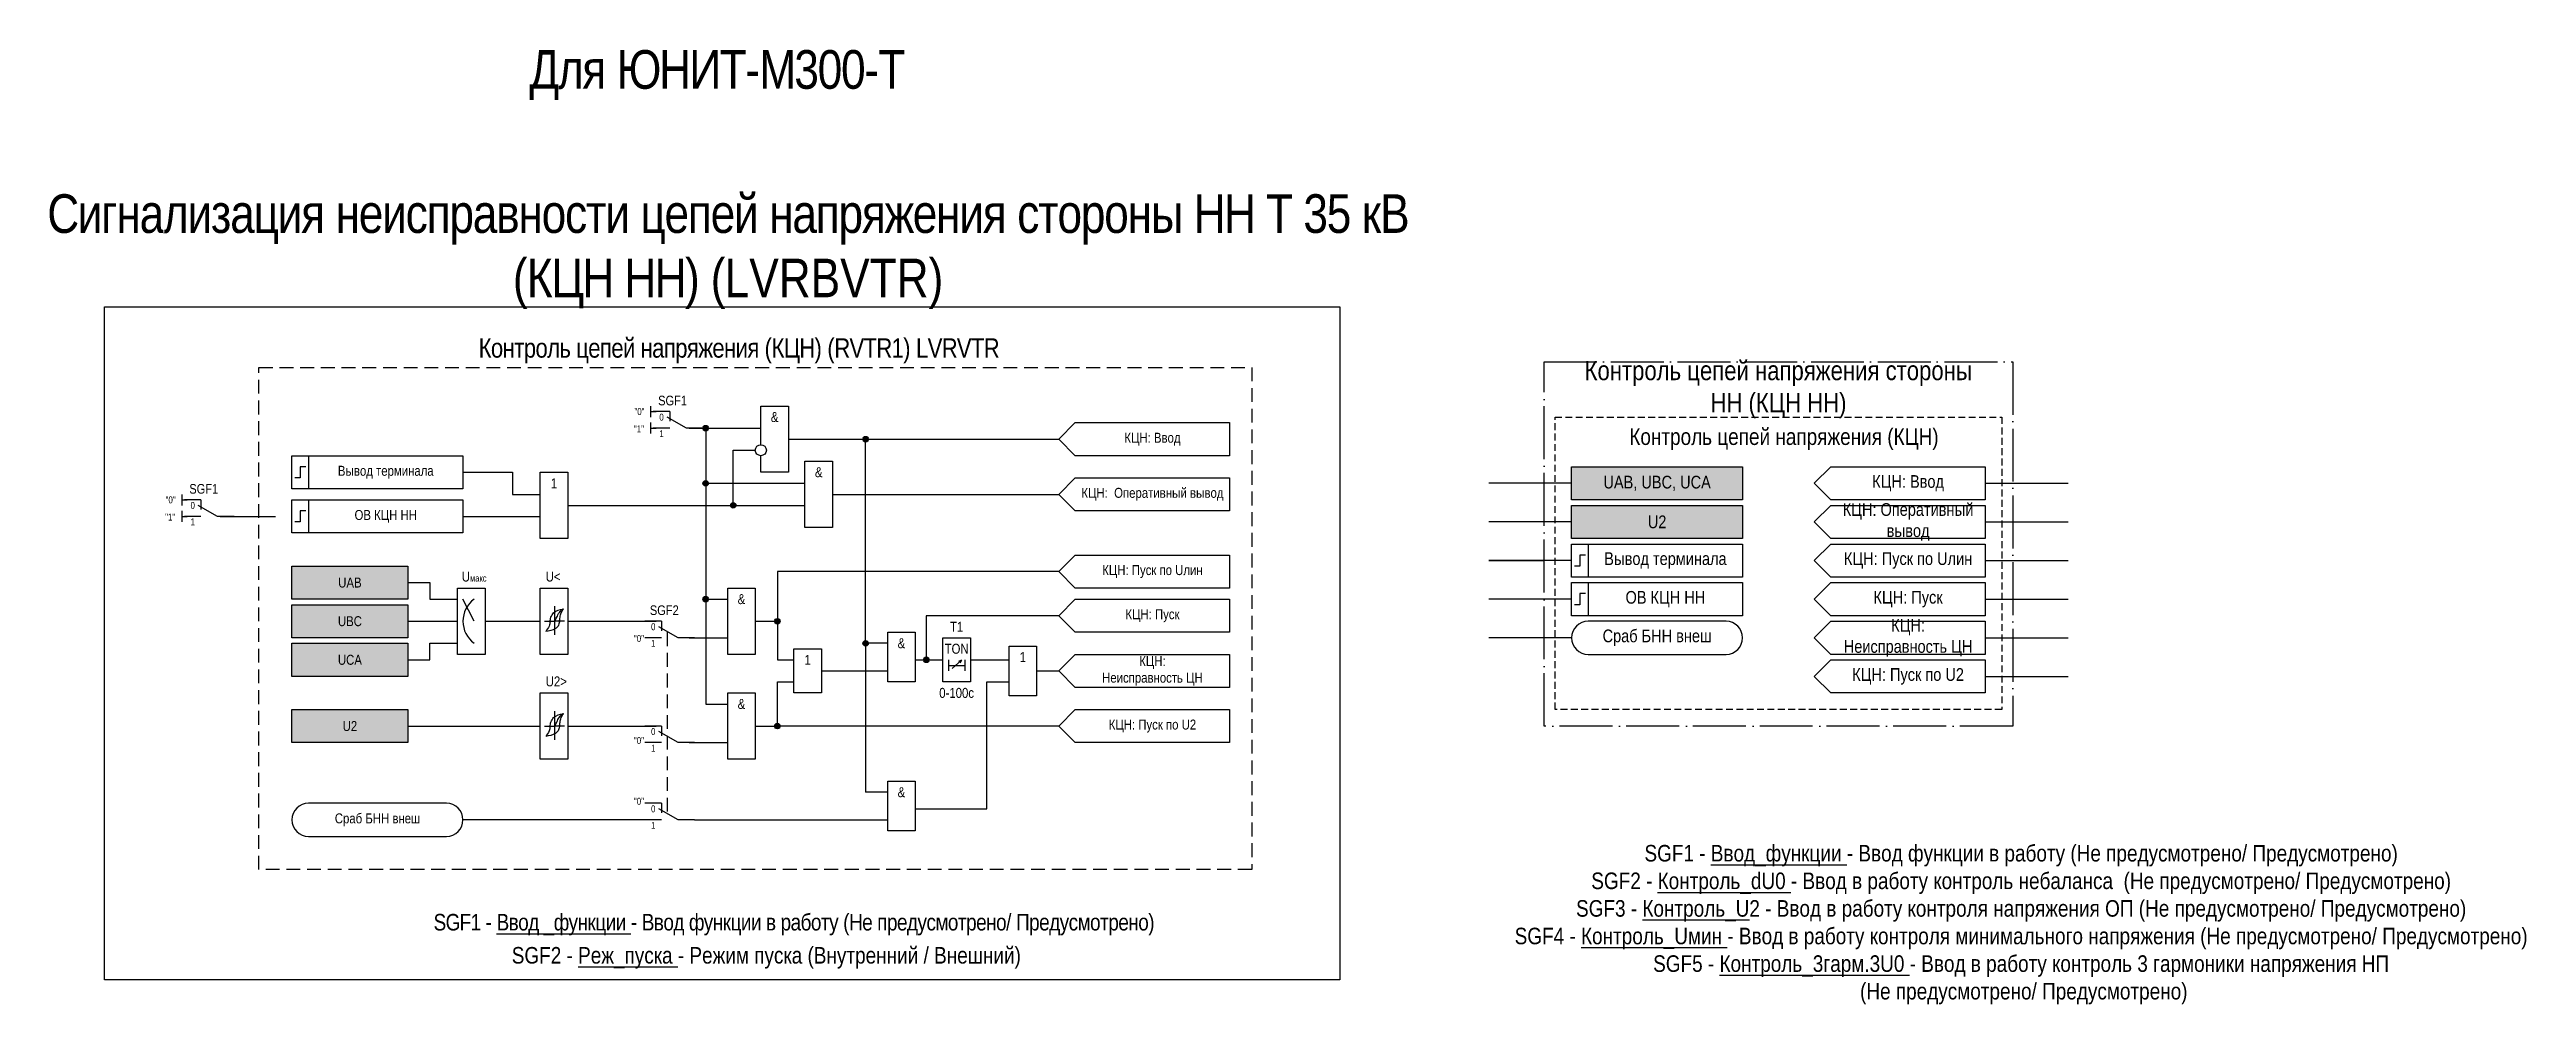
# Model space of a CAD drawing. Header units: millimetres. Extents: x -10 to 439, y -4 to 169.
import ezdxf
from ezdxf.enums import TextEntityAlignment as Align

# ---------------------------------------------------------------- set-up
doc = ezdxf.new("R2010")
doc.units = ezdxf.units.MM
doc.linetypes.add('ACAD_ISO04W100', pattern=[30, 24, -3, 0, -3])
doc.linetypes.add('штриховая2', pattern=[0.375, 0.25, -0.125])
doc.layers.add('TEXT', color=7, linetype='Continuous', lineweight=25)
doc.layers.add('Основная', color=7, linetype='Continuous')
doc.styles.add('1.8_Gost_RD', font='ARIALN.TTF', dxfattribs={"height": 1.8})
doc.styles.add('2.5_Gost_RD', font='ARIALN.TTF', dxfattribs={"height": 2.5})
doc.styles.add('3.5_Gost_RD', font='ARIALN.TTF', dxfattribs={"height": 3.5})
doc.styles.add('Вывод', font='ARIALN.TTF', dxfattribs={"height": 2.5})
doc.styles.add('Компонент', font='ARIALN.TTF', dxfattribs={"height": 3.5})

# ---------------------------------------------------------------- blocks, each defined once
blk = doc.blocks.new('*U80')
at = {"layer": 'Основная', "color": 0}
blk.add_line((0, 0), (7, 4), dxfattribs=at)
at = {"layer": 'Основная', "ltscale": 0.35}
blk.add_line((6, 6), (6, 2.5), dxfattribs=at)
blk = doc.blocks.new('*U82')
at = {"layer": 'Основная', "color": 0}
for p, q in [((-3, 6), (-9, 6)), ((-3, 0), (-9, 0)), ((9, 0), (3, 0))]:
    blk.add_line(p, q, dxfattribs=at)
at = {"layer": 'Основная', "ltscale": 0.25, "xscale": -1}
blk.add_blockref('*U80', (3, 0), dxfattribs=at)
at = {"layer": 'Основная'}
for tag, height, style, p in [('ОУ', 3.5, 'Компонент', (-2, 10)), ('В1', 2.5, 'Вывод', (-14, 6)), ('В2', 2.5, 'Вывод', (-6, 4)), ('В3', 2.5, 'Вывод', (-6, -2))]:
    blk.add_attdef(tag, text='', height=height, dxfattribs=dict(at, style=style)).set_placement(p, align=Align.MIDDLE_CENTER)
blk = doc.blocks.new('Точка')
at = {"ltscale": 100}
h = blk.add_hatch(color=256, dxfattribs=at)
h.dxf.hatch_style = 1
edge = h.paths.add_edge_path()
edge.add_arc((0, 0), 0.5, 0, 360)
blk.add_circle((0, 0), 0.5, dxfattribs=at)

msp = doc.modelspace()

# ---------------------------------------------------------------- hatches: boundary and pattern name
at = {"ltscale": 100, "true_color": 0xf7941d}
h = msp.add_hatch(color=30, dxfattribs=at)
h.dxf.hatch_style = 1
h.paths.add_polyline_path([(266, 93), (297, 93), (297, 87), (266, 87)])
h = msp.add_hatch(color=30, dxfattribs=at)
h.dxf.hatch_style = 1
h.paths.add_polyline_path([(266, 86), (297, 86), (297, 80), (266, 80)])
at = {"ltscale": 100, "true_color": 0x6bffb3}
h = msp.add_hatch(color=111, dxfattribs=at)
h.dxf.hatch_style = 1
h.paths.add_polyline_path([(34, 75), (55, 75), (55, 69), (34, 69)])
h = msp.add_hatch(color=111, dxfattribs=at)
h.dxf.hatch_style = 1
h.paths.add_polyline_path([(34, 68), (55, 68), (55, 62), (34, 62)])
h = msp.add_hatch(color=111, dxfattribs=at)
h.dxf.hatch_style = 1
h.paths.add_polyline_path([(34, 61), (55, 61), (55, 55), (34, 55)])
h = msp.add_hatch(color=111, dxfattribs=at)
h.dxf.hatch_style = 1
h.paths.add_polyline_path([(34, 49), (55, 49), (55, 43), (34, 43)])

# ---------------------------------------------------------------- linework, layer by layer
at = {"ltscale": 100}
for p, q in [((99, 104), (99, 102)), ((99, 103), (100, 103)), ((99, 101), (99, 99)), ((99, 100), (100, 100)), ((109, 100), (109, 90)), ((138, 61), (138, 98)), ((109, 90), (109, 50)), ((266, 90), (251, 90)), ((341, 90), (356, 90)), ((266, 83), (251, 83)), ((341, 83), (356, 83)), ((173, 74), (122, 74)), ((122, 74), (122, 65)), ((266, 76), (251, 76)), ((251, 76), (261, 76)), ((341, 76), (356, 76)), ((67, 65), (65, 69)), ((109, 69), (113, 69)), ((266, 69), (251, 69)), ((341, 69), (356, 69)), ((79.79, 65), (81.6, 65)), ((83.42, 65), (81.6, 65)), ((118, 65), (122, 65)), ((122, 65), (122, 58)), ((173, 66), (149, 66)), ((149, 66), (149, 58)), ((106, 62), (113, 62)), ((142, 61), (138, 61)), ((138, 61), (138, 34)), ((266, 62), (251, 62)), ((341, 62), (356, 62)), ((122, 58), (125, 58)), ((122, 46), (122, 54)), ((122, 54), (125, 54)), ((130, 56), (142, 56)), ((153.7, 56.46), (155.37, 57.95)), ((155.37, 57.95), (154.85, 57.73)), ((155.37, 57.95), (155.11, 57.48)), ((341, 55), (356, 55)), ((109, 50), (113, 50)), ((79.79, 46), (81.6, 46)), ((83.42, 46), (81.6, 46)), ((84, 46), (100, 46)), ((118, 46), (122, 46)), ((173, 46), (122, 46)), ((106, 43), (113, 43)), ((142, 34), (138, 34)), ((99, 29), (65, 29))]:
    msp.add_line(p, q, dxfattribs=at)
at = {"color": 6, "ltscale": 100}
for p, q in [((14, 88), (14, 86)), ((14, 87), (15, 87)), ((14, 85), (14, 83)), ((14, 84), (15, 84))]:
    msp.add_line(p, q, dxfattribs=at)
for p, q in [((81.6, 67.72), (81.6, 62.52)), ((81.6, 48.72), (81.6, 43.52))]:
    msp.add_line(p, q)
at = {"linetype": 'штриховая2', "ltscale": 10}
msp.add_line((102, 63), (102, 30), dxfattribs=at)
at = {"color": 3, "ltscale": 100}
msp.add_lwpolyline([(0, 122), (224, 122), (224, 0), (0, 0)], close=True, dxfattribs=at)
at = {"linetype": 'штриховая2', "ltscale": 10}
msp.add_lwpolyline([(28, 111), (208, 111), (208, 20), (28, 20)], close=True, dxfattribs=at)
at = {"color": 251, "linetype": 'ACAD_ISO04W100', "lineweight": 30, "ltscale": 0.4, "true_color": 0x58595b}
msp.add_lwpolyline([(261, 112), (346, 112), (346, 46), (261, 46)], close=True, dxfattribs=at)
at = {"ltscale": 100}
for points in [[(119, 97), (119, 104), (124, 104), (124, 92), (119, 92), (119, 95)], [(106, 100), (119, 100)], [(84, 86), (114, 86), (114, 96), (118, 96)], [(124, 98), (173, 98)], [(65, 92), (74, 92), (74, 88), (79, 88)], [(109, 90), (127, 90)], [(310, 90), (313, 93), (341, 93), (341, 87), (313, 87), (310, 90)], [(84, 86), (127, 86)], [(132, 88), (173, 88)], [(310, 83), (313, 86), (341, 86), (341, 80), (313, 80), (310, 83)], [(21, 84), (31, 84)], [(65, 84), (79, 84), (79, 84), (79, 84)], [(55, 72), (59, 72), (59, 69), (64, 69)], [(310, 69), (313, 72), (341, 72), (341, 66), (313, 66), (310, 69)], [(55, 65), (64, 65)], [(69, 65), (79, 65)], [(84, 65), (100, 65)], [(310, 62), (313, 65), (341, 65), (341, 59), (313, 59), (310, 62)], [(55, 58), (59, 58), (59, 61), (64, 61)], [(147, 58), (152, 58)], [(147, 31), (160, 31), (160, 54), (164, 54)], [(153, 58), (153, 56)], [(153, 57), (156, 57)], [(156, 58), (156, 56)], [(157, 58), (164, 58)], [(169, 56), (172, 56)], [(169, 56), (173, 56)], [(310, 55), (313, 58), (341, 58), (341, 52), (313, 52), (310, 55)], [(55, 46), (64, 46)], [(64, 46), (79, 46)], [(107, 29), (142, 29)]]:
    msp.add_lwpolyline(points, dxfattribs=at)
at = {"linetype": 'штриховая2', "ltscale": 5}
msp.add_lwpolyline([(263, 102), (344, 102), (344, 49), (263, 49)], close=True, dxfattribs=at)
at = {"ltscale": 100}
for points in [[(34, 95), (37, 95), (37, 89), (34, 89)], [(34, 95), (65, 95), (65, 89), (34, 89)], [(79, 92), (84, 92), (84, 80), (79, 80)], [(127, 94), (132, 94), (132, 82), (127, 82)], [(266, 93), (297, 93), (297, 87), (266, 87)], [(34, 87), (37, 87), (37, 81), (34, 81)], [(34, 87), (65, 87), (65, 81), (34, 81)], [(266, 86), (297, 86), (297, 80), (266, 80)], [(266, 79), (269, 79), (269, 73), (266, 73)], [(266, 79), (297, 79), (297, 73), (266, 73)], [(34, 75), (55, 75), (55, 69), (34, 69)], [(266, 72), (269, 72), (269, 66), (266, 66)], [(266, 72), (297, 72), (297, 66), (266, 66)], [(34, 68), (55, 68), (55, 62), (34, 62)], [(64, 71), (69, 71), (69, 59), (64, 59)], [(79, 71), (84, 71), (84, 59), (79, 59)], [(113, 71), (118, 71), (118, 59), (113, 59)], [(142, 63), (147, 63), (147, 54), (142, 54)], [(34, 61), (55, 61), (55, 55), (34, 55)], [(125, 60), (130, 60), (130, 52), (125, 52)], [(152, 62), (157, 62), (157, 54), (152, 54)], [(164, 60.5), (169, 60.5), (169, 51.5), (164, 51.5)], [(79, 52), (84, 52), (84, 40), (79, 40)], [(113, 52), (118, 52), (118, 40), (113, 40)], [(34, 49), (55, 49), (55, 43), (34, 43)], [(142, 36), (147, 36), (147, 27), (142, 27)]]:
    msp.add_lwpolyline(points, close=True, dxfattribs=at)
at = {"lineweight": 30, "ltscale": 100}
for points in [[(36.5, 93), (35.5, 93), (35.5, 91), (34.5, 91)], [(36.5, 85), (35.5, 85), (35.5, 83), (34.5, 83)], [(268.5, 77), (267.5, 77), (267.5, 75), (266.5, 75)], [(268.5, 70), (267.5, 70), (267.5, 68), (266.5, 68)]]:
    msp.add_lwpolyline(points, dxfattribs=at)
at = {"ltscale": 100}
for points in [[(269, 59), (294, 59, 1), (294, 65), (269, 65, 1)], [(37, 26), (62, 26, 1), (62, 32), (37, 32, 1)]]:
    msp.add_lwpolyline(points, format="xyb", close=True, dxfattribs=at)
msp.add_circle((119, 96), 1)
msp.add_arc((70, 65), 5, 126.8699, 233.1301, dxfattribs=at)
for points in [[(80.8, 64.92), (80.6, 64.13), (80, 63.12)], [(82.48, 64.92), (82.25, 64.13), (81.76, 63.67), (80, 63.12)], [(80.8, 64.92), (80.95, 65.71), (81.44, 66.54), (83.2, 67.26)], [(81.6, 65), (82, 65.72), (82.47, 66.6), (83.2, 67.26)], [(82.48, 64.92), (82.6, 65.71), (82.81, 66.54), (83.2, 67.26)], [(80.8, 45.92), (80.6, 45.13), (80, 44.12)], [(82.48, 45.92), (82.25, 45.13), (81.76, 44.67), (80, 44.12)], [(80.8, 45.92), (80.95, 46.71), (81.44, 47.54), (83.2, 48.26)], [(81.6, 46), (82, 46.72), (82.47, 47.6), (83.2, 48.26)], [(82.48, 45.92), (82.6, 46.71), (82.81, 47.54), (83.2, 48.26)]]:
    msp.add_spline(points, degree=3)
at = {"layer": 'TEXT', "color": 0, "ltscale": 100}
for points in [[(204, 101), (204, 95), (176, 95), (173, 98), (176, 101)], [(204, 91), (204, 85), (176, 85), (173, 88), (176, 91)]]:
    msp.add_lwpolyline(points, close=True, dxfattribs=at)
for points in [[(173, 74), (176, 77), (204, 77), (204, 71), (176, 71), (173, 74)], [(173, 66), (176, 69), (204, 69), (204, 63), (176, 63), (173, 66)], [(173, 56), (176, 59), (204, 59), (204, 53), (176, 53), (173, 56)], [(173, 46), (176, 49), (204, 49), (204, 43), (176, 43), (173, 46)]]:
    msp.add_lwpolyline(points, dxfattribs=at)
at = {"layer": 'Основная', "ltscale": 100}
msp.add_lwpolyline([(341, 79), (341, 73), (313, 73), (310, 76), (313, 79)], close=True, dxfattribs=at)

# ---------------------------------------------------------------- block references
at = {"ltscale": 100}
for p in [(109, 100), (138, 98), (109, 90), (114, 86), (109, 69), (122, 65), (138, 61), (149, 58), (122, 46)]:
    msp.add_blockref('Точка', p, dxfattribs=at)
at = {"layer": 'Основная', "ltscale": 0.25, "xscale": 0.5, "yscale": 0.5, "zscale": 0.5}
msp.add_blockref('*U82', (104, 100), dxfattribs=at).add_auto_attribs({'ОУ': 'SGF1', 'В1': '"0"', 'В2': '0', 'В3': '1'})
at = {"layer": 'Основная', "color": 6, "ltscale": 0.25, "xscale": 0.5, "yscale": 0.5, "zscale": 0.5}
msp.add_blockref('*U82', (19, 84), dxfattribs=at).add_auto_attribs({'ОУ': 'SGF1', 'В1': '"0"', 'В2': '0', 'В3': '1'})
at = {"layer": 'Основная', "ltscale": 0.25}
ref = msp.add_blockref('*U82', (102.5, 62), dxfattribs=dict(at, xscale=0.5, yscale=0.5, zscale=0.5))
ref.add_attrib('ОУ', 'SGF2', dxfattribs={"height": 1.75, "style": 'Компонент'}).set_placement((101.5, 67), align=Align.MIDDLE_CENTER)
ref.add_attrib('В2', '0', dxfattribs={"height": 1.25, "style": 'Вывод'}).set_placement((99.5, 64), align=Align.MIDDLE_CENTER)
ref.add_attrib('В3', '1', dxfattribs={"height": 1.25, "style": 'Вывод'}).set_placement((99.5, 61), align=Align.MIDDLE_CENTER)
ref = msp.add_blockref('*U82', (102.5, 43), dxfattribs=dict(at, xscale=0.5, yscale=0.5, zscale=0.5))
ref.add_attrib('В2', '0', dxfattribs={"height": 1.25, "style": 'Вывод'}).set_placement((99.5, 45), align=Align.MIDDLE_CENTER)
ref.add_attrib('В3', '1', dxfattribs={"height": 1.25, "style": 'Вывод'}).set_placement((99.5, 42), align=Align.MIDDLE_CENTER)
ref = msp.add_blockref('*U82', (102.5, 29), dxfattribs=dict(at, xscale=0.5, yscale=0.5, zscale=0.5))
ref.add_attrib('В2', '0', dxfattribs={"height": 1.25, "style": 'Вывод'}).set_placement((99.5, 31), align=Align.MIDDLE_CENTER)
ref.add_attrib('В3', '1', dxfattribs={"height": 1.25, "style": 'Вывод'}).set_placement((99.5, 28), align=Align.MIDDLE_CENTER)

# ---------------------------------------------------------------- texts
at = {"color": 30, "ltscale": 100, "true_color": 0xf7941d, "attachment_point": 5, "style": '3.5_Gost_RD'}
for s, insert, char_height, width in [('{\\T0.95;Контроль цепей напряжения (КЦН) (RVTR1) \\C6;LVRVTR}', (115, 114), 3.5, 140), ('Контроль цепей напряжения стороны НН (КЦН НН)', (303.5, 107), 3.5, 76.6201), ('{\\T0.95;SGF1 - \\LВвод _функции\\l - Ввод функции в работу (Не предусмотрено/ Предусмотрено)}', (125, 10), 3, 150)]:
    msp.add_mtext(s, dxfattribs=dict(at, insert=insert, char_height=char_height, width=width))
at = {"ltscale": 100, "attachment_point": 1}
for s, width, insert, char_height, style in [('"1"', 2, (96, 100.5), 1.25, '3.5_Gost_RD'), ('\\pi2.78586;U{\\H0.66667x;макс}', 11, (62, 74), 1.8, '1.8_Gost_RD'), ('U<', 4, (80, 74), 1.8, '1.8_Gost_RD'), ('"0"', 2, (96, 62.5), 1.25, '3.5_Gost_RD'), ('U2>', 4, (80, 55), 1.8, '1.8_Gost_RD'), ('"0"', 2, (96, 44), 1.25, '3.5_Gost_RD'), ('"0"', 2, (96, 33), 1.25, '3.5_Gost_RD')]:
    msp.add_mtext_dynamic_manual_height_columns(s, width=width, gutter_width=17.5, heights=[0], dxfattribs=dict(at, insert=insert, char_height=char_height, style=style))
at = {"ltscale": 100, "attachment_point": 5}
for s, insert, char_height, width, style in [('&', (121.5, 102), 1.8, 5, '2.5_Gost_RD'), ('1', (81.5, 90), 1.8, 5, '2.5_Gost_RD'), ('&', (129.5, 92), 1.8, 5, '2.5_Gost_RD'), ('UAB', (44.5, 72), 1.8, 21, '1.8_Gost_RD'), ('&', (115.5, 69), 1.8, 5, '2.5_Gost_RD'), ('КЦН: Пуск', (327, 69), 2.3, 28, '2.5_Gost_RD'), ('UBC', (44.5, 65), 1.8, 21, '1.8_Gost_RD'), ('T1', (154.5, 64), 1.8, 5, '2.5_Gost_RD'), ('Сраб БНН внеш', (281.5, 62), 2.3, 31, '2.5_Gost_RD'), ('КЦН: \\PНеисправность ЦН', (327, 62), 2.3, 28, '2.5_Gost_RD'), ('UCA', (44.5, 58), 1.8, 21, '1.8_Gost_RD'), ('1', (127.5, 58), 1.8, 5, '2.5_Gost_RD'), ('&', (144.5, 61), 1.8, 5, '2.5_Gost_RD'), ('TON', (154.5, 60), 1.8, 5, '2.5_Gost_RD'), ('1', (166.5, 58.5), 1.8, 5, '2.5_Gost_RD'), ('КЦН: Пуск по U2', (327, 55), 2.3, 28, '2.5_Gost_RD'), ('&', (115.5, 50), 1.8, 5, '2.5_Gost_RD'), ('0-100с', (154.5, 52), 1.8, 5, '2.5_Gost_RD'), ('U2', (44.5, 46), 1.8, 21, '1.8_Gost_RD'), ('&', (144.5, 34), 1.8, 5, '2.5_Gost_RD')]:
    msp.add_mtext(s, dxfattribs=dict(at, insert=insert, char_height=char_height, width=width, style=style))
at = {"color": 30, "ltscale": 100, "true_color": 0xf7931d, "insert": (304.5, 98), "char_height": 3, "width": 81, "attachment_point": 5, "style": '3.5_Gost_RD'}
msp.add_mtext('Контроль цепей напряжения (КЦН)', dxfattribs=at)
at = {"color": 0, "ltscale": 100, "char_height": 2.3, "attachment_point": 5, "style": '2.5_Gost_RD'}
for s, insert, width in [('{\\C256;UAB, UBC, UCA}', (281.5, 90), 23.725), ('{\\C256;U2}', (281.5, 83), 23.725), ('{\\C256;Вывод терминала}', (283, 76), 28)]:
    msp.add_mtext(s, dxfattribs=dict(at, insert=insert, width=width))
at = {"color": 6, "ltscale": 100, "insert": (11, 84.5), "char_height": 1.25, "attachment_point": 1, "style": '3.5_Gost_RD'}
msp.add_mtext_dynamic_manual_height_columns('"1"', width=2, gutter_width=17.5, heights=[0], dxfattribs=at)
at = {"color": 30, "ltscale": 100, "insert": (347.5, 10), "char_height": 3, "width": 185, "attachment_point": 5, "style": '3.5_Gost_RD'}
msp.add_mtext('SGF1 - {\\LВвод_функции} - Ввод функции в работу (Не предусмотрено/ Предусмотрено)\\PSGF2 - {\\LКонтроль_dU0} - Ввод в работу контроль небаланса ^I(Не предусмотрено/ Предусмотрено)\\PSGF3 - {\\LКонтроль_U}2 - Ввод в работу контроля напряжения ОП (Не предусмотрено/ Предусмотрено)\\PSGF4 - {\\LКонтроль_Uмин} - Ввод в работу контроля минимального напряжения (Не предусмотрено/ Предусмотрено)\\PSGF5 - {\\LКонтроль_3гарм.3U0} - Ввод в работу контроль 3 гармоники напряжения НП \\P^I(Не предусмотрено/ Предусмотрено)', dxfattribs=at)
at = {"color": 3, "ltscale": 100, "insert": (120, 4), "char_height": 3, "width": 140, "attachment_point": 5, "style": '3.5_Gost_RD'}
msp.add_mtext('SGF2 - {\\LРеж_пуска} - Режим пуска (Внутренний / Внешний)', dxfattribs=at)
at = {"layer": 'TEXT', "color": 3, "ltscale": 100, "char_height": 7, "width": 252.6142, "attachment_point": 5, "style": '3.5_Gost_RD'}
for s, insert in [('{\\T0.95;\\C6;Для ЮНИТ-М300-Т}', (111, 164)), ('{\\T0.95;Сигнализация неисправности цепей напряжения стороны НН Т 35 кВ (КЦН НН) (}LVRBVTR{\\T0.95;)}', (113, 132))]:
    msp.add_mtext(s, dxfattribs=dict(at, insert=insert))
at = {"layer": 'TEXT', "color": 0, "ltscale": 100, "width": 28, "attachment_point": 5, "style": '2.5_Gost_RD'}
for s, insert, char_height in [('КЦН: Ввод', (190, 98), 1.8), ('{\\C256;Вывод терминала}', (51, 92), 1.8), ('КЦН:  Оперативный вывод', (190, 88), 1.8), ('{\\C256;ОВ КЦН НН}', (51, 84), 1.8), ('КЦН: Пуск по Uлин', (190, 74), 1.8), ('{\\C256;ОВ КЦН НН}', (283, 69), 2.3), ('КЦН: Пуск', (190, 66), 1.8), ('КЦН: \\PНеисправность ЦН', (190, 56), 1.8), ('КЦН: Пуск по U2', (190, 46), 1.8), ('Сраб БНН внеш', (49.5, 29), 1.8)]:
    msp.add_mtext(s, dxfattribs=dict(at, insert=insert, char_height=char_height))
at = {"layer": 'TEXT', "ltscale": 100, "char_height": 2.3, "width": 28, "attachment_point": 5, "style": '2.5_Gost_RD'}
for s, insert in [('КЦН: Ввод', (327, 90)), ('КЦН: Оперативный вывод', (327, 83)), ('КЦН: Пуск по Uлин', (327, 76))]:
    msp.add_mtext(s, dxfattribs=dict(at, insert=insert))

doc.saveas('drawing.dxf')
